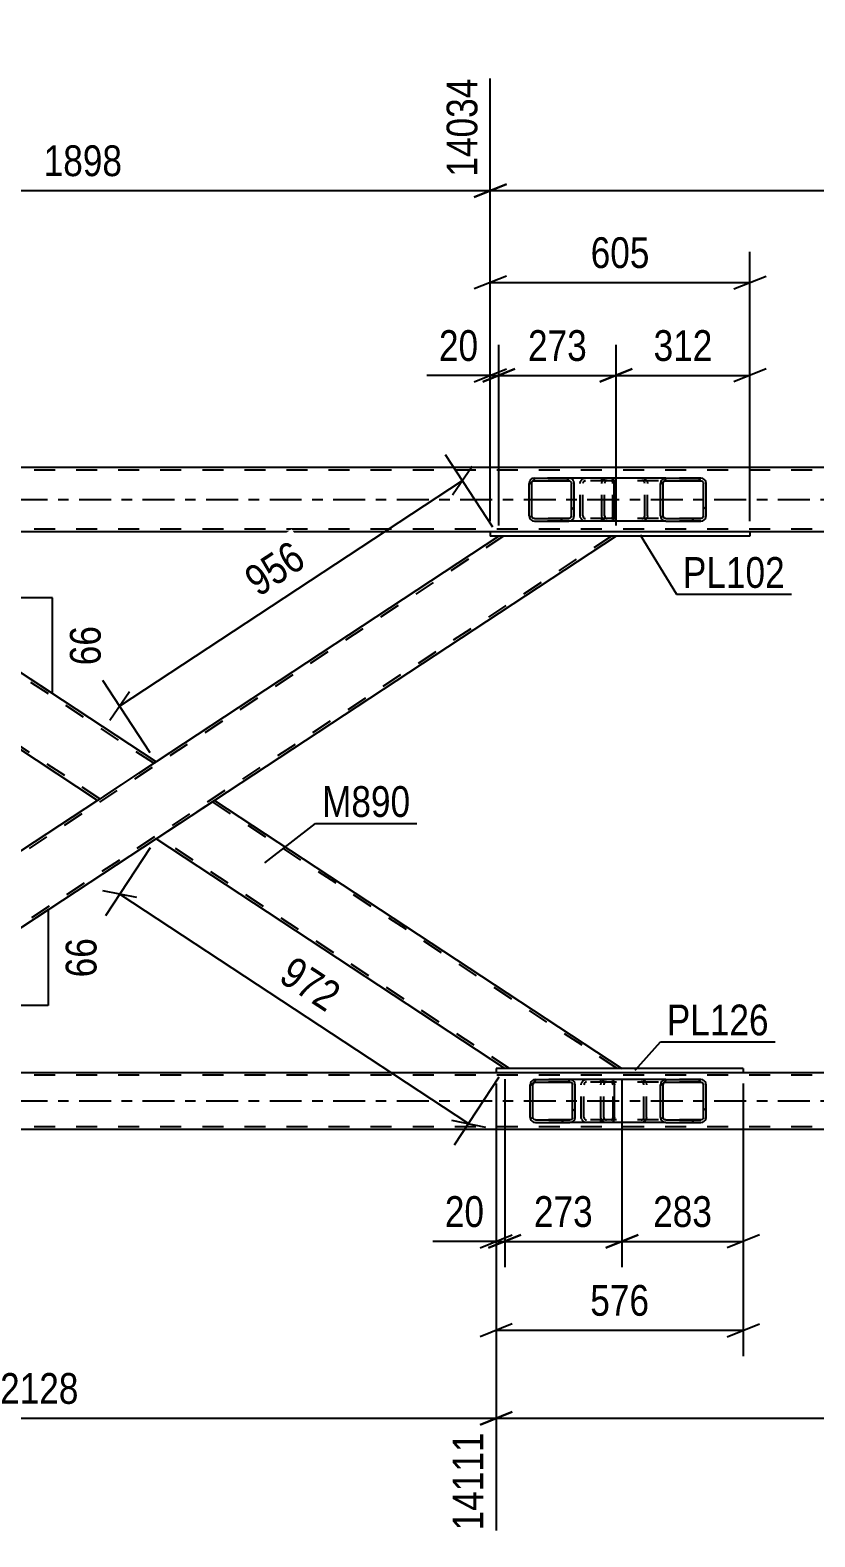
# Model space of a CAD drawing. Header units: millimetres. Extents: x -787 to 402, y -866 to -25.
# Drawn here: x -219.8 to -146.7, y -596.8 to -456.5 of the extents above; entities that cross this region are included whole.
import ezdxf

# ---------------------------------------------------------------- set-up
doc = ezdxf.new("R2010")
doc.units = ezdxf.units.MM
doc.linetypes.add('DXK_LINE_DOT2', pattern=[3.9198, 1.9599, -1.9599])
doc.linetypes.add('DXK_LINE_DOT3', pattern=[5.9187, 2.979, -0.9799, 0.9799, -0.9799])
doc.styles.add('Arial Narrow', font='ARIALN.TTF', dxfattribs={"height": 0.2})

# ---------------------------------------------------------------- blocks, each defined once
blk = doc.blocks.new('Part-569028579-67905 - 67904')
at = {"linetype": 'Continuous'}
h = blk.add_hatch(dxfattribs=at)
h.set_pattern_fill('', scale=0.7, style=0, pattern_type=0)
h.set_pattern_definition([(45, (-161.0705, -501.9301), (-1.57154, 1.57154), [])])
h.paths.add_polyline_path([(-161.11, -501.75), (-161.07, -501.93), (-160.96, -502.09), (-160.79, -502.19), (-160.6, -502.23), (-157.36, -502.23), (-157.17, -502.19), (-157, -502.09), (-156.89, -501.93), (-156.85, -501.75), (-156.85, -498.71), (-156.89, -498.52), (-157, -498.37), (-157.17, -498.26), (-157.36, -498.23), (-160.6, -498.23), (-160.79, -498.26), (-160.96, -498.37), (-161.07, -498.52), (-161.11, -498.71)])
h.paths.add_polyline_path([(-160.83, -498.61), (-160.78, -498.54), (-160.7, -498.48), (-160.6, -498.47), (-157.36, -498.47), (-157.27, -498.48), (-157.18, -498.54), (-157.13, -498.61), (-157.11, -498.71), (-157.11, -501.75), (-157.13, -501.84), (-157.18, -501.92), (-157.27, -501.97), (-157.36, -501.99), (-160.6, -501.99), (-160.7, -501.97), (-160.78, -501.92), (-160.83, -501.84), (-160.85, -501.75), (-160.85, -498.71)])
at = {"color": 7, "linetype": 'DXK_LINE_DOT2'}
for p, q in [((-166.57, -498.71), (-166.54, -498.52)), ((-166.57, -501.75), (-166.57, -498.71)), ((-166.3, -498.61), (-166.32, -498.71)), ((-166.32, -501.75), (-166.32, -498.71)), ((-166.24, -498.54), (-166.3, -498.61)), ((-166.26, -498.26), (-166.06, -498.23)), ((-166.16, -498.48), (-166.24, -498.54)), ((-166.06, -498.47), (-166.16, -498.48)), ((-165.68, -498.23), (-166.06, -498.23)), ((-157.36, -498.47), (-166.06, -498.47)), ((-162.83, -498.23), (-162.63, -498.26)), ((-162.73, -498.48), (-162.83, -498.47)), ((-162.65, -498.54), (-162.73, -498.48)), ((-162.59, -498.61), (-162.65, -498.54)), ((-162.57, -498.71), (-162.59, -498.61)), ((-162.57, -501.75), (-162.57, -498.71)), ((-162.36, -498.52), (-162.32, -498.71)), ((-162.32, -501.75), (-162.32, -498.71)), ((-157.36, -498.23), (-160.6, -498.23)), ((-166.54, -501.93), (-166.57, -501.75)), ((-166.32, -501.75), (-166.3, -501.84)), ((-166.3, -501.84), (-166.24, -501.92)), ((-166.06, -502.23), (-166.26, -502.19)), ((-166.24, -501.92), (-166.16, -501.97)), ((-166.16, -501.97), (-166.06, -501.99)), ((-157.36, -501.99), (-166.06, -501.99)), ((-165.68, -502.23), (-166.06, -502.23)), ((-162.83, -501.99), (-162.73, -501.97)), ((-162.63, -502.19), (-162.83, -502.23)), ((-162.73, -501.97), (-162.65, -501.92)), ((-162.65, -501.92), (-162.59, -501.84)), ((-162.59, -501.84), (-162.57, -501.75)), ((-162.32, -501.75), (-162.36, -501.93)), ((-157.36, -502.23), (-160.6, -502.23))]:
    blk.add_line(p, q, dxfattribs=at)
at = {"color": 2, "linetype": 'Continuous'}
for p, q in [((-160.6, -498.23), (-165.68, -498.23)), ((-161.07, -498.52), (-161.11, -498.71)), ((-161.11, -501.75), (-161.11, -498.71)), ((-160.85, -498.71), (-160.83, -498.61)), ((-160.85, -501.75), (-160.85, -498.71)), ((-160.83, -498.61), (-160.78, -498.54)), ((-160.6, -498.23), (-160.79, -498.26)), ((-160.78, -498.54), (-160.7, -498.48)), ((-160.7, -498.48), (-160.6, -498.47)), ((-160.6, -498.23), (-157.36, -498.23)), ((-160.6, -498.47), (-157.36, -498.47)), ((-157.17, -498.26), (-157.36, -498.23)), ((-157.36, -498.47), (-157.27, -498.48)), ((-157.27, -498.48), (-157.18, -498.54)), ((-157.18, -498.54), (-157.13, -498.61)), ((-157.13, -498.61), (-157.11, -498.71)), ((-157.11, -501.75), (-157.11, -498.71)), ((-156.85, -498.71), (-156.89, -498.52)), ((-156.85, -501.75), (-156.85, -498.71)), ((-160.6, -502.23), (-165.68, -502.23)), ((-161.11, -501.75), (-161.07, -501.93)), ((-160.83, -501.84), (-160.85, -501.75)), ((-160.78, -501.92), (-160.83, -501.84)), ((-160.79, -502.19), (-160.6, -502.23)), ((-160.7, -501.97), (-160.78, -501.92)), ((-160.6, -501.99), (-160.7, -501.97)), ((-160.6, -501.99), (-157.36, -501.99)), ((-160.6, -502.23), (-157.36, -502.23)), ((-157.27, -501.97), (-157.36, -501.99)), ((-157.36, -502.23), (-157.17, -502.19)), ((-157.18, -501.92), (-157.27, -501.97)), ((-157.13, -501.84), (-157.18, -501.92)), ((-157.11, -501.75), (-157.13, -501.84)), ((-156.89, -501.93), (-156.85, -501.75))]:
    blk.add_line(p, q, dxfattribs=at)
at = {"color": 7, "linetype": 'DXK_LINE_DOT2'}
for centre, start, end in [((-166.08, -498.73), 110.7583, 155.68), ((-162.81, -498.73), 24.32, 69.2417), ((-166.08, -501.73), 204.32, 249.2417), ((-162.81, -501.73), 290.7583, 335.68)]:
    blk.add_arc(centre, 0.496, start, end, dxfattribs=at)
at = {"color": 2, "linetype": 'Continuous'}
for centre, start, end in [((-160.62, -498.73), 110.7583, 155.68), ((-157.34, -498.73), 24.32, 69.2417), ((-160.62, -501.73), 204.32, 249.2417), ((-157.34, -501.73), 290.7583, 335.68)]:
    blk.add_arc(centre, 0.496, start, end, dxfattribs=at)
blk = doc.blocks.new('Part-569028579-67906 - 67904')
at = {"linetype": 'Continuous'}
h = blk.add_hatch(dxfattribs=at)
h.set_pattern_fill('', scale=0.7, style=0, pattern_type=0)
h.set_pattern_definition([(45, (-173.3108, -501.9301), (-1.57154, 1.57154), [])])
h.paths.add_polyline_path([(-173.35, -501.75), (-173.31, -501.93), (-173.2, -502.09), (-173.04, -502.19), (-172.85, -502.23), (-169.66, -502.23), (-169.46, -502.19), (-169.3, -502.09), (-169.19, -501.93), (-169.15, -501.75), (-169.15, -498.71), (-169.19, -498.52), (-169.3, -498.37), (-169.46, -498.26), (-169.66, -498.23), (-172.85, -498.23), (-173.04, -498.26), (-173.2, -498.37), (-173.31, -498.52), (-173.35, -498.71)])
h.paths.add_polyline_path([(-173.08, -498.61), (-173.02, -498.54), (-172.94, -498.48), (-172.85, -498.47), (-169.66, -498.47), (-169.56, -498.48), (-169.48, -498.54), (-169.42, -498.61), (-169.4, -498.71), (-169.4, -501.75), (-169.42, -501.84), (-169.48, -501.92), (-169.56, -501.97), (-169.66, -501.99), (-172.85, -501.99), (-172.94, -501.97), (-173.02, -501.92), (-173.08, -501.84), (-173.1, -501.75), (-173.1, -498.71)])
at = {"color": 2, "linetype": 'Continuous'}
for p, q in [((-173.31, -498.52), (-173.35, -498.71)), ((-173.35, -501.75), (-173.35, -498.71)), ((-173.1, -498.71), (-173.08, -498.61)), ((-173.1, -501.75), (-173.1, -498.71)), ((-173.08, -498.61), (-173.02, -498.54)), ((-172.85, -498.23), (-173.04, -498.26)), ((-173.02, -498.54), (-172.94, -498.48)), ((-172.94, -498.48), (-172.85, -498.47)), ((-172.85, -498.23), (-169.66, -498.23)), ((-172.85, -498.47), (-169.66, -498.47)), ((-165.68, -498.23), (-169.66, -498.23)), ((-169.46, -498.26), (-169.66, -498.23)), ((-169.66, -498.47), (-169.56, -498.48)), ((-169.56, -498.48), (-169.48, -498.54)), ((-169.48, -498.54), (-169.42, -498.61)), ((-169.42, -498.61), (-169.4, -498.71)), ((-169.4, -501.75), (-169.4, -498.71)), ((-169.15, -498.71), (-169.19, -498.52)), ((-169.15, -501.75), (-169.15, -498.71)), ((-165.68, -498.23), (-165.57, -498.26)), ((-165.57, -498.26), (-165.49, -498.37)), ((-165.49, -498.37), (-165.43, -498.52)), ((-165.43, -498.52), (-165.41, -498.71)), ((-165.41, -501.75), (-165.41, -498.71)), ((-173.35, -501.75), (-173.31, -501.93)), ((-173.08, -501.84), (-173.1, -501.75)), ((-173.02, -501.92), (-173.08, -501.84)), ((-173.04, -502.19), (-172.85, -502.23)), ((-172.94, -501.97), (-173.02, -501.92)), ((-172.85, -501.99), (-172.94, -501.97)), ((-172.85, -501.99), (-169.66, -501.99)), ((-172.85, -502.23), (-169.66, -502.23)), ((-169.56, -501.97), (-169.66, -501.99)), ((-169.66, -502.23), (-169.46, -502.19)), ((-165.68, -502.23), (-169.66, -502.23)), ((-169.48, -501.92), (-169.56, -501.97)), ((-169.42, -501.84), (-169.48, -501.92)), ((-169.4, -501.75), (-169.42, -501.84)), ((-169.19, -501.93), (-169.15, -501.75)), ((-165.57, -502.19), (-165.68, -502.23)), ((-165.49, -502.09), (-165.57, -502.19)), ((-165.43, -501.93), (-165.49, -502.09)), ((-165.41, -501.75), (-165.43, -501.93))]:
    blk.add_line(p, q, dxfattribs=at)
at = {"color": 7, "linetype": 'DXK_LINE_DOT2'}
for p, q in [((-169.66, -498.23), (-172.85, -498.23)), ((-165.68, -498.47), (-172.85, -498.47)), ((-168.59, -498.71), (-168.55, -498.52)), ((-168.59, -501.75), (-168.59, -498.71)), ((-168.32, -498.61), (-168.34, -498.71)), ((-168.34, -501.75), (-168.34, -498.71)), ((-168.26, -498.54), (-168.32, -498.61)), ((-168.28, -498.26), (-168.08, -498.23)), ((-168.26, -498.54), (-168.24, -498.52)), ((-168.24, -498.52), (-168.18, -498.48)), ((-168.18, -498.48), (-168.08, -498.47)), ((-166.57, -498.47), (-166.57, -498.23)), ((-165.63, -498.48), (-165.68, -498.47)), ((-165.58, -498.54), (-165.63, -498.48)), ((-165.55, -498.61), (-165.58, -498.54)), ((-165.54, -498.71), (-165.55, -498.61)), ((-165.54, -501.75), (-165.54, -498.71)), ((-165.68, -501.99), (-172.85, -501.99)), ((-169.66, -502.23), (-172.85, -502.23)), ((-168.55, -501.93), (-168.59, -501.75)), ((-168.34, -501.75), (-168.32, -501.84)), ((-168.32, -501.84), (-168.26, -501.92)), ((-168.08, -502.23), (-168.28, -502.19)), ((-168.26, -501.92), (-168.18, -501.97)), ((-168.18, -501.97), (-168.08, -501.99)), ((-166.57, -502.23), (-166.57, -501.99)), ((-165.68, -501.99), (-165.63, -501.97)), ((-165.63, -501.97), (-165.58, -501.92)), ((-165.58, -501.92), (-165.55, -501.84)), ((-165.55, -501.84), (-165.54, -501.75))]:
    blk.add_line(p, q, dxfattribs=at)
at = {"color": 2, "linetype": 'Continuous'}
for centre, start, end in [((-172.86, -498.72), 111.1513, 156.1049), ((-169.64, -498.72), 23.8951, 68.8487), ((-172.86, -501.73), 203.8951, 248.8487), ((-169.64, -501.73), 291.1513, 336.1049)]:
    blk.add_arc(centre, 0.492, start, end, dxfattribs=at)
at = {"color": 7, "linetype": 'DXK_LINE_DOT2'}
for centre, start, end in [((-168.1, -498.72), 111.1513, 156.1049), ((-168.1, -501.73), 203.8951, 248.8487)]:
    blk.add_arc(centre, 0.492, start, end, dxfattribs=at)
blk = doc.blocks.new('Part-569028579-67908 - 67904')
at = {"linetype": 'Continuous'}
h = blk.add_hatch(dxfattribs=at)
h.set_pattern_fill('', scale=0.7, style=0, pattern_type=0)
h.set_pattern_definition([(45, (-161.0705, -557.929), (-1.57154, 1.57154), [])])
h.paths.add_polyline_path([(-161.11, -557.75), (-161.07, -557.93), (-160.96, -558.08), (-160.79, -558.19), (-160.6, -558.23), (-157.36, -558.23), (-157.17, -558.19), (-157, -558.08), (-156.89, -557.93), (-156.85, -557.75), (-156.85, -554.71), (-156.89, -554.52), (-157, -554.37), (-157.17, -554.26), (-157.36, -554.23), (-160.6, -554.23), (-160.79, -554.26), (-160.96, -554.37), (-161.07, -554.52), (-161.11, -554.71)])
h.paths.add_polyline_path([(-160.83, -554.61), (-160.78, -554.54), (-160.7, -554.48), (-160.6, -554.47), (-157.36, -554.47), (-157.27, -554.48), (-157.18, -554.54), (-157.13, -554.61), (-157.11, -554.71), (-157.11, -557.75), (-157.13, -557.84), (-157.18, -557.92), (-157.27, -557.97), (-157.36, -557.99), (-160.6, -557.99), (-160.7, -557.97), (-160.78, -557.92), (-160.83, -557.84), (-160.85, -557.75), (-160.85, -554.71)])
at = {"color": 7, "linetype": 'DXK_LINE_DOT2'}
for p, q in [((-166.65, -554.71), (-166.62, -554.52)), ((-166.65, -557.75), (-166.65, -554.71)), ((-166.38, -554.61), (-166.4, -554.71)), ((-166.4, -557.75), (-166.4, -554.71)), ((-166.32, -554.54), (-166.38, -554.61)), ((-166.34, -554.26), (-166.14, -554.23)), ((-166.24, -554.48), (-166.32, -554.54)), ((-166.14, -554.47), (-166.24, -554.48)), ((-165.66, -554.23), (-166.14, -554.23)), ((-157.36, -554.47), (-166.14, -554.47)), ((-162.91, -554.23), (-162.71, -554.26)), ((-162.81, -554.48), (-162.91, -554.47)), ((-162.73, -554.54), (-162.81, -554.48)), ((-162.67, -554.61), (-162.73, -554.54)), ((-162.65, -554.71), (-162.67, -554.61)), ((-162.65, -557.75), (-162.65, -554.71)), ((-162.44, -554.52), (-162.4, -554.71)), ((-162.4, -557.75), (-162.4, -554.71)), ((-157.36, -554.23), (-160.6, -554.23)), ((-166.62, -557.93), (-166.65, -557.75)), ((-166.4, -557.75), (-166.38, -557.84)), ((-166.38, -557.84), (-166.32, -557.92)), ((-166.14, -558.23), (-166.34, -558.19)), ((-166.32, -557.92), (-166.24, -557.97)), ((-166.24, -557.97), (-166.14, -557.99)), ((-157.36, -557.99), (-166.14, -557.99)), ((-165.66, -558.23), (-166.14, -558.23)), ((-162.91, -557.99), (-162.81, -557.97)), ((-162.71, -558.19), (-162.91, -558.23)), ((-162.81, -557.97), (-162.73, -557.92)), ((-162.73, -557.92), (-162.67, -557.84)), ((-162.67, -557.84), (-162.65, -557.75)), ((-162.4, -557.75), (-162.44, -557.93)), ((-157.36, -558.23), (-160.6, -558.23))]:
    blk.add_line(p, q, dxfattribs=at)
at = {"color": 2, "linetype": 'Continuous'}
for p, q in [((-160.6, -554.23), (-165.66, -554.23)), ((-161.07, -554.52), (-161.11, -554.71)), ((-161.11, -557.75), (-161.11, -554.71)), ((-160.85, -554.71), (-160.83, -554.61)), ((-160.85, -557.75), (-160.85, -554.71)), ((-160.83, -554.61), (-160.78, -554.54)), ((-160.6, -554.23), (-160.79, -554.26)), ((-160.78, -554.54), (-160.7, -554.48)), ((-160.7, -554.48), (-160.6, -554.47)), ((-160.6, -554.23), (-157.36, -554.23)), ((-160.6, -554.47), (-157.36, -554.47)), ((-157.17, -554.26), (-157.36, -554.23)), ((-157.36, -554.47), (-157.27, -554.48)), ((-157.27, -554.48), (-157.18, -554.54)), ((-157.18, -554.54), (-157.13, -554.61)), ((-157.13, -554.61), (-157.11, -554.71)), ((-157.11, -557.75), (-157.11, -554.71)), ((-156.85, -554.71), (-156.89, -554.52)), ((-156.85, -557.75), (-156.85, -554.71)), ((-160.6, -558.23), (-165.66, -558.23)), ((-161.11, -557.75), (-161.07, -557.93)), ((-160.83, -557.84), (-160.85, -557.75)), ((-160.78, -557.92), (-160.83, -557.84)), ((-160.79, -558.19), (-160.6, -558.23)), ((-160.7, -557.97), (-160.78, -557.92)), ((-160.6, -557.99), (-160.7, -557.97)), ((-160.6, -557.99), (-157.36, -557.99)), ((-160.6, -558.23), (-157.36, -558.23)), ((-157.27, -557.97), (-157.36, -557.99)), ((-157.36, -558.23), (-157.17, -558.19)), ((-157.18, -557.92), (-157.27, -557.97)), ((-157.13, -557.84), (-157.18, -557.92)), ((-157.11, -557.75), (-157.13, -557.84)), ((-156.89, -557.93), (-156.85, -557.75))]:
    blk.add_line(p, q, dxfattribs=at)
at = {"color": 7, "linetype": 'DXK_LINE_DOT2'}
for centre, start, end in [((-166.16, -554.73), 110.7583, 155.68), ((-162.89, -554.73), 24.32, 69.2417), ((-166.16, -557.72), 204.32, 249.2417), ((-162.89, -557.72), 290.7583, 335.68)]:
    blk.add_arc(centre, 0.496, start, end, dxfattribs=at)
at = {"color": 2, "linetype": 'Continuous'}
for centre, start, end in [((-160.62, -554.73), 110.7583, 155.68), ((-157.34, -554.73), 24.32, 69.2417), ((-160.62, -557.72), 204.32, 249.2417), ((-157.34, -557.72), 290.7583, 335.68)]:
    blk.add_arc(centre, 0.496, start, end, dxfattribs=at)
blk = doc.blocks.new('Part-569028579-67909 - 67904')
at = {"linetype": 'Continuous'}
h = blk.add_hatch(dxfattribs=at)
h.set_pattern_fill('', scale=0.7, style=0, pattern_type=0)
h.set_pattern_definition([(45, (-173.2097, -557.929), (-1.57154, 1.57154), [])])
h.paths.add_polyline_path([(-173.25, -557.75), (-173.21, -557.93), (-173.1, -558.08), (-172.94, -558.19), (-172.75, -558.23), (-169.56, -558.23), (-169.37, -558.19), (-169.21, -558.08), (-169.1, -557.93), (-169.06, -557.75), (-169.06, -554.71), (-169.1, -554.52), (-169.21, -554.37), (-169.37, -554.26), (-169.56, -554.23), (-172.75, -554.23), (-172.94, -554.26), (-173.1, -554.37), (-173.21, -554.52), (-173.25, -554.71)])
h.paths.add_polyline_path([(-172.98, -554.61), (-172.92, -554.54), (-172.84, -554.48), (-172.75, -554.47), (-169.56, -554.47), (-169.46, -554.48), (-169.38, -554.54), (-169.33, -554.61), (-169.31, -554.71), (-169.31, -557.75), (-169.33, -557.84), (-169.38, -557.92), (-169.46, -557.97), (-169.56, -557.99), (-172.75, -557.99), (-172.84, -557.97), (-172.92, -557.92), (-172.98, -557.84), (-173, -557.75), (-173, -554.71)])
at = {"color": 2, "linetype": 'Continuous'}
for p, q in [((-173.21, -554.52), (-173.25, -554.71)), ((-173.25, -557.75), (-173.25, -554.71)), ((-173, -554.71), (-172.98, -554.61)), ((-173, -557.75), (-173, -554.71)), ((-172.98, -554.61), (-172.92, -554.54)), ((-172.75, -554.23), (-172.94, -554.26)), ((-172.92, -554.54), (-172.84, -554.48)), ((-172.84, -554.48), (-172.75, -554.47)), ((-172.75, -554.23), (-169.56, -554.23)), ((-172.75, -554.47), (-169.56, -554.47)), ((-165.66, -554.23), (-169.56, -554.23)), ((-169.37, -554.26), (-169.56, -554.23)), ((-169.56, -554.47), (-169.46, -554.48)), ((-169.46, -554.48), (-169.38, -554.54)), ((-169.38, -554.54), (-169.33, -554.61)), ((-169.33, -554.61), (-169.31, -554.71)), ((-169.31, -557.75), (-169.31, -554.71)), ((-169.06, -554.71), (-169.1, -554.52)), ((-169.06, -557.75), (-169.06, -554.71)), ((-165.66, -554.23), (-165.56, -554.26)), ((-165.56, -554.26), (-165.47, -554.37)), ((-165.47, -554.37), (-165.41, -554.52)), ((-165.41, -554.52), (-165.39, -554.71)), ((-165.39, -557.75), (-165.39, -554.71)), ((-173.25, -557.75), (-173.21, -557.93)), ((-172.98, -557.84), (-173, -557.75)), ((-172.92, -557.92), (-172.98, -557.84)), ((-172.94, -558.19), (-172.75, -558.23)), ((-172.84, -557.97), (-172.92, -557.92)), ((-172.75, -557.99), (-172.84, -557.97)), ((-172.75, -557.99), (-169.56, -557.99)), ((-172.75, -558.23), (-169.56, -558.23)), ((-169.46, -557.97), (-169.56, -557.99)), ((-169.56, -558.23), (-169.37, -558.19)), ((-165.66, -558.23), (-169.56, -558.23)), ((-169.38, -557.92), (-169.46, -557.97)), ((-169.33, -557.84), (-169.38, -557.92)), ((-169.31, -557.75), (-169.33, -557.84)), ((-169.1, -557.93), (-169.06, -557.75)), ((-165.56, -558.19), (-165.66, -558.23)), ((-165.47, -558.08), (-165.56, -558.19)), ((-165.41, -557.93), (-165.47, -558.08)), ((-165.39, -557.75), (-165.41, -557.93))]:
    blk.add_line(p, q, dxfattribs=at)
at = {"color": 7, "linetype": 'DXK_LINE_DOT2'}
for p, q in [((-169.56, -554.23), (-172.75, -554.23)), ((-165.66, -554.47), (-172.75, -554.47)), ((-168.5, -554.71), (-168.46, -554.52)), ((-168.5, -557.75), (-168.5, -554.71)), ((-168.23, -554.61), (-168.25, -554.71)), ((-168.25, -557.75), (-168.25, -554.71)), ((-168.17, -554.54), (-168.23, -554.61)), ((-168.19, -554.26), (-168, -554.23)), ((-168.09, -554.48), (-168.17, -554.54)), ((-168, -554.47), (-168.09, -554.48)), ((-166.65, -554.47), (-166.65, -554.23)), ((-165.61, -554.48), (-165.66, -554.47)), ((-165.57, -554.54), (-165.61, -554.48)), ((-165.54, -554.61), (-165.57, -554.54)), ((-165.53, -554.71), (-165.54, -554.61)), ((-165.53, -557.75), (-165.53, -554.71)), ((-165.66, -557.99), (-172.75, -557.99)), ((-169.56, -558.23), (-172.75, -558.23)), ((-168.46, -557.93), (-168.5, -557.75)), ((-168.25, -557.75), (-168.23, -557.84)), ((-168.23, -557.84), (-168.17, -557.92)), ((-168, -558.23), (-168.19, -558.19)), ((-168.17, -557.92), (-168.09, -557.97)), ((-168.09, -557.97), (-168, -557.99)), ((-166.65, -558.23), (-166.65, -557.99)), ((-165.66, -557.99), (-165.61, -557.97)), ((-165.61, -557.97), (-165.57, -557.92)), ((-165.57, -557.92), (-165.54, -557.84)), ((-165.54, -557.84), (-165.53, -557.75))]:
    blk.add_line(p, q, dxfattribs=at)
at = {"color": 2, "linetype": 'Continuous'}
for centre, start, end in [((-172.76, -554.72), 111.1941, 156.1506), ((-169.55, -554.72), 23.8494, 68.8059), ((-172.76, -557.73), 203.8494, 248.8059), ((-169.55, -557.73), 291.1941, 336.1506)]:
    blk.add_arc(centre, 0.492, start, end, dxfattribs=at)
at = {"color": 7, "linetype": 'DXK_LINE_DOT2'}
for centre, start, end in [((-168.01, -554.72), 111.1941, 156.1506), ((-168.01, -557.73), 203.8494, 248.8059)]:
    blk.add_arc(centre, 0.492, start, end, dxfattribs=at)
blk = doc.blocks.new('Part-569028579-67933 - 67904')
at = {"color": 7, "linetype": 'DXK_LINE_DOT2'}
for p, q in [((-175.73, -503.63), (-248.46, -551.47)), ((-165.68, -503.63), (-241.03, -553.19)), ((-165.25, -503.63), (-176.17, -503.63)), ((-208.11, -524.64), (-213.56, -528.23)), ((-202.65, -528.23), (-208.11, -531.82)), ((-240.59, -553.19), (-248.46, -553.19))]:
    blk.add_line(p, q, dxfattribs=at)
at = {"color": 2, "linetype": 'Continuous'}
for p, q in [((-176.17, -503.63), (-208.11, -524.64)), ((-165.25, -503.63), (-202.65, -528.23)), ((-213.56, -528.23), (-248.46, -551.18)), ((-208.11, -531.82), (-240.59, -553.19)), ((-248.46, -551.18), (-248.46, -553.19))]:
    blk.add_line(p, q, dxfattribs=at)
blk = doc.blocks.new('Part-569028579-67934 - 67904')
at = {"color": 2, "linetype": 'Continuous'}
for p, q in [((-208.11, -531.82), (-202.65, -528.23)), ((-202.65, -528.23), (-164.7, -553.19)), ((-175.62, -553.19), (-208.11, -531.82))]:
    blk.add_line(p, q, dxfattribs=at)
at = {"color": 7, "linetype": 'DXK_LINE_DOT2'}
for p, q in [((-165.14, -553.19), (-202.86, -528.37)), ((-207.89, -531.67), (-207.87, -531.66)), ((-175.18, -553.19), (-207.89, -531.67)), ((-164.7, -553.19), (-175.62, -553.19))]:
    blk.add_line(p, q, dxfattribs=at)
blk = doc.blocks.new('Part-569028579-68002 - 67904')
at = {"color": 2, "linetype": 'Continuous'}
for p, q in [((-153.39, -553.19), (-176.42, -553.19)), ((-176.42, -553.19), (-176.42, -553.59)), ((-153.39, -553.59), (-176.42, -553.59)), ((-153.39, -553.19), (-153.39, -553.59))]:
    blk.add_line(p, q, dxfattribs=at)
blk = doc.blocks.new('Part-569028579-68003 - 67904')
at = {"color": 2, "linetype": 'Continuous'}
for p, q in [((-152.77, -503.23), (-176.97, -503.23)), ((-176.97, -503.23), (-176.97, -503.63)), ((-152.77, -503.63), (-176.97, -503.63)), ((-152.77, -503.23), (-152.77, -503.63))]:
    blk.add_line(p, q, dxfattribs=at)
blk = doc.blocks.new('Part-569028579-67959 - 67904')
at = {"color": 7, "linetype": 'DXK_LINE_DOT2'}
for p, q in [((-111.68, -553.83), (-695.77, -553.83)), ((-153.39, -553.59), (-176.42, -553.59)), ((-111.68, -558.63), (-695.77, -558.63))]:
    blk.add_line(p, q, dxfattribs=at)
at = {"color": 2, "linetype": 'Continuous'}
for p, q in [((-176.42, -553.59), (-239.79, -553.59)), ((-111.68, -553.59), (-153.39, -553.59)), ((-111.68, -558.87), (-695.77, -558.87))]:
    blk.add_line(p, q, dxfattribs=at)
at = {"color": 7, "linetype": 'DXK_LINE_DOT3'}
blk.add_line((-111.68, -556.23), (-695.77, -556.23), dxfattribs=at)
blk = doc.blocks.new('Part-569028579-67964 - 67904')
at = {"color": 7, "linetype": 'DXK_LINE_DOT2'}
for p, q in [((-111.68, -497.47), (-695.77, -497.47)), ((-111.68, -502.99), (-695.77, -502.99)), ((-152.77, -503.23), (-176.97, -503.23))]:
    blk.add_line(p, q, dxfattribs=at)
at = {"color": 2, "linetype": 'Continuous'}
for p, q in [((-111.68, -497.23), (-247.67, -497.23)), ((-176.97, -503.23), (-239.24, -503.23)), ((-111.68, -503.23), (-152.77, -503.23))]:
    blk.add_line(p, q, dxfattribs=at)
at = {"color": 7, "linetype": 'DXK_LINE_DOT3'}
blk.add_line((-111.68, -500.23), (-695.77, -500.23), dxfattribs=at)
blk = doc.blocks.new('Part-569028579-67990 - 67904')
at = {"color": 2, "linetype": 'Continuous'}
for p, q in [((-248.46, -503.63), (-248.46, -505.27)), ((-208.11, -524.64), (-240.04, -503.63)), ((-213.56, -528.23), (-248.46, -505.27)), ((-208.14, -524.66), (-208.37, -524.81)), ((-208.11, -524.64), (-208.14, -524.66)), ((-208.37, -524.81), (-213.56, -528.23))]:
    blk.add_line(p, q, dxfattribs=at)
at = {"color": 7, "linetype": 'DXK_LINE_DOT2'}
for p, q in [((-240.04, -503.63), (-248.46, -503.63)), ((-208.32, -524.78), (-240.48, -503.63)), ((-213.35, -528.08), (-248.46, -504.98)), ((-208.37, -524.81), (-208.23, -524.72))]:
    blk.add_line(p, q, dxfattribs=at)
blk = doc.blocks.new('StraightDimension-569028579-76433 - 67904')
at = {"color": 7, "linetype": 'Continuous'}
for p, q in [((-176.97, -502.23), (-176.97, -485.81)), ((-176.17, -502.63), (-176.17, -485.81)), ((-178.47, -489.26), (-175.47, -488.06)), ((-174.67, -488.06), (-177.67, -489.26)), ((-176.97, -488.66), (-182.87, -488.66)), ((-176.97, -488.66), (-182.87, -488.66)), ((-176.97, -488.66), (-176.17, -488.66))]:
    blk.add_line(p, q, dxfattribs=at)
at = {"color": 0}
blk.add_wipeout([(-177.49, -487.91), (-177.49, -483.71), (-182.35, -483.71), (-182.35, -487.91)], dxfattribs=at)
at = {"color": 3, "style": 'Arial Narrow'}
blk.add_text('20', height=2.863, dxfattribs=at).set_placement((-181.75, -487.31))
blk = doc.blocks.new('StraightDimension-569028579-77305 - 67904')
at = {"color": 7, "linetype": 'Continuous'}
for p, q in [((-164.7, -554.19), (-164.7, -571.7)), ((-153.39, -554.59), (-153.39, -571.7)), ((-166.2, -569.9), (-163.2, -568.7)), ((-164.7, -569.3), (-153.39, -569.3)), ((-151.89, -568.7), (-154.89, -569.9))]:
    blk.add_line(p, q, dxfattribs=at)
at = {"color": 0}
blk.add_wipeout([(-155.71, -568.55), (-155.71, -564.35), (-162.39, -564.35), (-162.39, -568.55)], dxfattribs=at)
at = {"color": 3, "style": 'Arial Narrow'}
blk.add_text('283', height=2.863, dxfattribs=at).set_placement((-161.79, -567.95))
blk = doc.blocks.new('StraightDimension-569028579-76652 - 67904')
at = {"color": 7, "linetype": 'Continuous'}
for p, q in [((-176.97, -502.23), (-176.97, -461.01)), ((-99.58, -496.23), (-99.58, -461.01)), ((-175.47, -470.85), (-178.47, -472.05)), ((-101.08, -472.05), (-98.08, -470.85)), ((-176.97, -471.45), (-99.58, -471.45))]:
    blk.add_line(p, q, dxfattribs=at)
at = {"color": 0}
blk.add_wipeout([(-134.02, -470.7), (-134.02, -466.5), (-142.53, -466.5), (-142.53, -470.7)], dxfattribs=at)
at = {"color": 3, "style": 'Arial Narrow'}
blk.add_text('2154', height=2.863, dxfattribs=at).set_placement((-141.93, -470.1))
at = {"color": 0, "linetype": 'Continuous'}
blk.add_wipeout([(-100.18, -460.41), (-104.38, -460.41), (-104.38, -470.75), (-100.18, -470.75)], dxfattribs=at)
at = {"color": 3, "linetype": 'Continuous', "style": 'Arial Narrow'}
blk.add_text('16188', height=2.863, rotation=90.0002, dxfattribs=at).set_placement((-100.78, -470.15))
blk = doc.blocks.new('StraightDimension-569028579-76653 - 67904')
at = {"color": 7, "linetype": 'Continuous'}
for p, q in [((-252.87, -495.83), (-252.87, -456.51)), ((-176.97, -502.23), (-176.97, -461.01)), ((-251.37, -470.85), (-254.37, -472.05)), ((-178.47, -472.05), (-175.47, -470.85)), ((-252.87, -471.45), (-176.97, -471.45))]:
    blk.add_line(p, q, dxfattribs=at)
at = {"color": 0}
blk.add_wipeout([(-210.66, -470.7), (-210.66, -466.5), (-219.18, -466.5), (-219.18, -470.7)], dxfattribs=at)
at = {"color": 3, "style": 'Arial Narrow'}
blk.add_text('1898', height=2.863, dxfattribs=at).set_placement((-218.58, -470.1))
at = {"color": 0, "linetype": 'Continuous'}
blk.add_wipeout([(-177.57, -460.41), (-181.77, -460.41), (-181.77, -470.75), (-177.57, -470.75)], dxfattribs=at)
at = {"color": 3, "linetype": 'Continuous', "style": 'Arial Narrow'}
blk.add_text('14034', height=2.863, rotation=90.0002, dxfattribs=at).set_placement((-178.17, -470.15))
blk = doc.blocks.new('StraightDimension-569028579-76912 - 67904')
at = {"color": 7, "linetype": 'Continuous'}
for p, q in [((-208.65, -532.65), (-212.81, -538.97)), ((-209.91, -537.29), (-213.07, -536.64)), ((-211.49, -536.96), (-179.01, -558.33)), ((-176.17, -554.02), (-180.32, -560.34)), ((-180.59, -558.01), (-177.42, -558.65))]:
    blk.add_line(p, q, dxfattribs=at)
at = {"color": 0}
blk.add_wipeout([(-192.04, -548.86), (-189.74, -545.35), (-195.32, -541.68), (-197.63, -545.18)], dxfattribs=at)
at = {"color": 3, "style": 'Arial Narrow'}
blk.add_text('972', height=2.863, rotation=-33.3347, dxfattribs=at).set_placement((-196.8, -545.01))
blk = doc.blocks.new('AngleDimension-569028579-77579 - 67904')
at = {"color": 7, "linetype": 'Continuous'}
for p, q in [((-218.16, -538.43), (-231.7, -547.33)), ((-218.16, -538.43), (-218.16, -547.33)), ((-224.25, -542.44), (-231.7, -547.33)), ((-218.16, -547.33), (-231.7, -547.33))]:
    blk.add_line(p, q, dxfattribs=at)
at = {"color": 0}
for points in [[(-213.06, -540.45), (-217.26, -540.45), (-217.26, -545.31), (-213.06, -545.31)], [(-221.59, -552.43), (-221.59, -548.23), (-228.27, -548.23), (-228.27, -552.43)]]:
    blk.add_wipeout(points, dxfattribs=at)
at = {"color": 3, "style": 'Arial Narrow'}
blk.add_text('66', height=2.863, rotation=90.0002, dxfattribs=at).set_placement((-213.66, -544.71))
blk.add_text('100', height=2.863, dxfattribs=at).set_placement((-227.67, -551.83))
blk = doc.blocks.new('StraightDimension-569028579-76402 - 67904')
at = {"color": 7, "linetype": 'Continuous'}
for p, q in [((-176.97, -502.23), (-176.97, -477.16)), ((-152.77, -502.23), (-152.77, -477.16)), ((-175.47, -479.41), (-178.47, -480.61)), ((-154.27, -480.61), (-151.27, -479.41)), ((-176.97, -480.01), (-152.77, -480.01))]:
    blk.add_line(p, q, dxfattribs=at)
at = {"color": 0}
blk.add_wipeout([(-161.52, -479.26), (-161.52, -475.06), (-168.21, -475.06), (-168.21, -479.26)], dxfattribs=at)
at = {"color": 3, "style": 'Arial Narrow'}
blk.add_text('605', height=2.863, dxfattribs=at).set_placement((-167.61, -478.66))
blk = doc.blocks.new('StraightDimension-569028579-76431 - 67904')
at = {"color": 7, "linetype": 'Continuous'}
for p, q in [((-165.25, -502.63), (-165.25, -485.81)), ((-152.77, -502.23), (-152.77, -485.81)), ((-166.75, -489.26), (-163.75, -488.06)), ((-151.27, -488.06), (-154.27, -489.26)), ((-165.25, -488.66), (-152.77, -488.66))]:
    blk.add_line(p, q, dxfattribs=at)
at = {"color": 0}
blk.add_wipeout([(-155.67, -487.91), (-155.67, -483.71), (-162.35, -483.71), (-162.35, -487.91)], dxfattribs=at)
at = {"color": 3, "style": 'Arial Narrow'}
blk.add_text('312', height=2.863, dxfattribs=at).set_placement((-161.75, -487.31))
blk = doc.blocks.new('StraightDimension-569028579-76432 - 67904')
at = {"color": 7, "linetype": 'Continuous'}
for p, q in [((-176.17, -502.63), (-176.17, -485.81)), ((-165.25, -502.63), (-165.25, -485.81)), ((-177.67, -489.26), (-174.67, -488.06)), ((-163.75, -488.06), (-166.75, -489.26)), ((-176.17, -488.66), (-165.25, -488.66))]:
    blk.add_line(p, q, dxfattribs=at)
at = {"color": 0}
blk.add_wipeout([(-167.36, -487.91), (-167.36, -483.71), (-174.05, -483.71), (-174.05, -487.91)], dxfattribs=at)
at = {"color": 3, "style": 'Arial Narrow'}
blk.add_text('273', height=2.863, dxfattribs=at).set_placement((-173.45, -487.31))
blk = doc.blocks.new('StraightDimension-569028579-76458 - 67904')
at = {"color": 7, "linetype": 'Continuous'}
for p, q in [((-176.42, -554.59), (-176.42, -596.21)), ((-97.05, -559.87), (-97.05, -596.21)), ((-174.92, -585.17), (-177.92, -586.37)), ((-176.42, -585.77), (-97.05, -585.77)), ((-98.55, -586.37), (-95.55, -585.17))]:
    blk.add_line(p, q, dxfattribs=at)
at = {"color": 0}
blk.add_wipeout([(-132.48, -585.02), (-132.48, -580.82), (-140.99, -580.82), (-140.99, -585.02)], dxfattribs=at)
at = {"color": 3, "style": 'Arial Narrow'}
blk.add_text('2204', height=2.863, dxfattribs=at).set_placement((-140.39, -584.42))
at = {"color": 0, "linetype": 'Continuous'}
blk.add_wipeout([(-97.65, -586.47), (-101.85, -586.47), (-101.85, -596.81), (-97.65, -596.81)], dxfattribs=at)
at = {"color": 3, "linetype": 'Continuous', "style": 'Arial Narrow'}
blk.add_text('16315', height=2.863, rotation=90.0002, dxfattribs=at).set_placement((-98.25, -596.21))
blk = doc.blocks.new('StraightDimension-569028579-76459 - 67904')
at = {"color": 7, "linetype": 'Continuous'}
for p, q in [((-261.55, -554.59), (-261.55, -596.21)), ((-176.42, -554.59), (-176.42, -596.21)), ((-260.05, -585.17), (-263.05, -586.37)), ((-261.55, -585.77), (-176.42, -585.77)), ((-177.92, -586.37), (-174.92, -585.17))]:
    blk.add_line(p, q, dxfattribs=at)
at = {"color": 0}
blk.add_wipeout([(-214.73, -585.02), (-214.73, -580.82), (-223.24, -580.82), (-223.24, -585.02)], dxfattribs=at)
at = {"color": 3, "style": 'Arial Narrow'}
blk.add_text('2128', height=2.863, dxfattribs=at).set_placement((-222.64, -584.42))
at = {"color": 0, "linetype": 'Continuous'}
blk.add_wipeout([(-177.02, -586.47), (-181.22, -586.47), (-181.22, -596.81), (-177.02, -596.81)], dxfattribs=at)
at = {"color": 3, "linetype": 'Continuous', "style": 'Arial Narrow'}
blk.add_text('14111', height=2.863, rotation=90.0002, dxfattribs=at).set_placement((-177.62, -596.21))
blk = doc.blocks.new('StraightDimension-569028579-76902 - 67904')
at = {"color": 7, "linetype": 'Continuous'}
for p, q in [((-176.72, -502.79), (-181.14, -496.07)), ((-180.5, -499.77), (-178.65, -497.12)), ((-211.51, -519.46), (-179.57, -498.45)), ((-208.65, -523.8), (-213.08, -517.08)), ((-210.59, -518.13), (-212.43, -520.78))]:
    blk.add_line(p, q, dxfattribs=at)
at = {"color": 0}
blk.add_wipeout([(-193.16, -506.49), (-195.47, -502.98), (-201.05, -506.65), (-198.75, -510.16)], dxfattribs=at)
at = {"color": 3, "style": 'Arial Narrow'}
blk.add_text('956', height=2.863, rotation=33.3347, dxfattribs=at).set_placement((-198.57, -509.33))
blk = doc.blocks.new('StraightDimension-569028579-77294 - 67904')
at = {"color": 7, "linetype": 'Continuous'}
for p, q in [((-176.42, -554.59), (-176.42, -579.97)), ((-153.39, -554.59), (-153.39, -579.97)), ((-174.92, -576.97), (-177.92, -578.17)), ((-176.42, -577.57), (-153.39, -577.57)), ((-154.89, -578.17), (-151.89, -576.97))]:
    blk.add_line(p, q, dxfattribs=at)
at = {"color": 0}
blk.add_wipeout([(-161.57, -576.82), (-161.57, -572.62), (-168.25, -572.62), (-168.25, -576.82)], dxfattribs=at)
at = {"color": 3, "style": 'Arial Narrow'}
blk.add_text('576', height=2.863, dxfattribs=at).set_placement((-167.65, -576.22))
blk = doc.blocks.new('StraightDimension-569028579-77306 - 67904')
at = {"color": 7, "linetype": 'Continuous'}
for p, q in [((-175.62, -554.19), (-175.62, -571.7)), ((-164.7, -554.19), (-164.7, -571.7)), ((-177.12, -569.9), (-174.12, -568.7)), ((-175.62, -569.3), (-164.7, -569.3)), ((-163.2, -568.7), (-166.2, -569.9))]:
    blk.add_line(p, q, dxfattribs=at)
at = {"color": 0}
blk.add_wipeout([(-166.82, -568.55), (-166.82, -564.35), (-173.5, -564.35), (-173.5, -568.55)], dxfattribs=at)
at = {"color": 3, "style": 'Arial Narrow'}
blk.add_text('273', height=2.863, dxfattribs=at).set_placement((-172.9, -567.95))
blk = doc.blocks.new('StraightDimension-569028579-77307 - 67904')
at = {"color": 7, "linetype": 'Continuous'}
for p, q in [((-175.62, -554.19), (-175.62, -571.7)), ((-176.42, -554.59), (-176.42, -571.7)), ((-176.42, -569.3), (-182.33, -569.3)), ((-176.42, -569.3), (-182.33, -569.3)), ((-177.92, -569.9), (-174.92, -568.7)), ((-174.12, -568.7), (-177.12, -569.9)), ((-176.42, -569.3), (-175.62, -569.3))]:
    blk.add_line(p, q, dxfattribs=at)
at = {"color": 0}
blk.add_wipeout([(-176.94, -568.55), (-176.94, -564.35), (-181.8, -564.35), (-181.8, -568.55)], dxfattribs=at)
at = {"color": 3, "style": 'Arial Narrow'}
blk.add_text('20', height=2.863, dxfattribs=at).set_placement((-181.2, -567.95))
blk = doc.blocks.new('AngleDimension-569028579-77581 - 67904')
at = {"color": 7, "linetype": 'Continuous'}
for p, q in [((-230.55, -509.87), (-231.31, -509.37)), ((-217.77, -509.37), (-231.31, -509.37)), ((-217.77, -518.28), (-231.31, -509.37)), ((-217.77, -518.28), (-217.77, -509.37))]:
    blk.add_line(p, q, dxfattribs=at)
at = {"color": 0}
for points in [[(-221.2, -508.47), (-221.2, -504.27), (-227.88, -504.27), (-227.88, -508.47)], [(-212.67, -511.4), (-216.87, -511.4), (-216.87, -516.25), (-212.67, -516.25)]]:
    blk.add_wipeout(points, dxfattribs=at)
at = {"color": 3, "style": 'Arial Narrow'}
blk.add_text('100', height=2.863, dxfattribs=at).set_placement((-227.28, -507.87))
blk.add_text('66', height=2.863, rotation=90.0002, dxfattribs=at).set_placement((-213.27, -515.65))
blk = doc.blocks.new('Mark-569028579-76997 - 67904')
at = {"color": 0}
blk.add_wipeout([(-149.51, -508.44), (-149.51, -505.44), (-159.02, -505.44), (-159.02, -508.44)], dxfattribs=at)
blk.add_wipeout([(-149.51, -508.44), (-149.51, -505.44), (-159.02, -505.44), (-159.02, -508.44)], dxfattribs=at)
at = {"color": 30, "linetype": 'Continuous'}
for p, q in [((-162.99, -503.49), (-159.62, -509.04)), ((-159.62, -509.04), (-148.91, -509.04))]:
    blk.add_line(p, q, dxfattribs=at)
at = {"color": 3, "style": 'Arial Narrow'}
blk.add_text('PL102', height=2.863, dxfattribs=at).set_placement((-159.02, -508.44))
blk = doc.blocks.new('Mark-569028579-77005 - 67904')
at = {"color": 0}
blk.add_wipeout([(-151.02, -550.11), (-151.02, -547.11), (-160.52, -547.11), (-160.52, -550.11)], dxfattribs=at)
blk.add_wipeout([(-151.02, -550.11), (-151.02, -547.11), (-160.52, -547.11), (-160.52, -550.11)], dxfattribs=at)
at = {"color": 30, "linetype": 'Continuous'}
for p, q in [((-163.46, -553.34), (-161.12, -550.71)), ((-161.12, -550.71), (-150.42, -550.71))]:
    blk.add_line(p, q, dxfattribs=at)
at = {"color": 3, "style": 'Arial Narrow'}
blk.add_text('PL126', height=2.863, dxfattribs=at).set_placement((-160.52, -550.11))
blk = doc.blocks.new('Mark-569028579-75584 - 67904')
at = {"color": 0}
blk.add_wipeout([(-184.42, -529.77), (-184.42, -526.77), (-192.64, -526.77), (-192.64, -529.77)], dxfattribs=at)
blk.add_wipeout([(-184.42, -529.77), (-184.42, -526.77), (-192.64, -526.77), (-192.64, -529.77)], dxfattribs=at)
at = {"color": 30, "linetype": 'Continuous'}
for p, q in [((-197.97, -534.06), (-193.24, -530.37)), ((-193.24, -530.37), (-183.82, -530.37))]:
    blk.add_line(p, q, dxfattribs=at)
at = {"color": 3, "style": 'Arial Narrow'}
blk.add_text('M890', height=2.863, dxfattribs=at).set_placement((-192.64, -529.77))

msp = doc.modelspace()

# ---------------------------------------------------------------- block references
for name in ['Part-569028579-67964 - 67904', 'Part-569028579-67906 - 67904', 'Part-569028579-67905 - 67904', 'Part-569028579-67933 - 67904', 'Part-569028579-67990 - 67904', 'Part-569028579-68003 - 67904', 'Part-569028579-67934 - 67904', 'Part-569028579-67959 - 67904', 'Part-569028579-68002 - 67904', 'Part-569028579-67909 - 67904', 'Part-569028579-67908 - 67904']:
    msp.add_blockref(name, (0, 0))

# ---------------------------------------------------------------- next in the draw order: block references
for name in ['StraightDimension-569028579-76433 - 67904', 'Mark-569028579-76997 - 67904', 'StraightDimension-569028579-76912 - 67904', 'Mark-569028579-77005 - 67904', 'StraightDimension-569028579-77305 - 67904']:
    msp.add_blockref(name, (0, 0))

# ---------------------------------------------------------------- next in the draw order: block references
for name in ['StraightDimension-569028579-76652 - 67904', 'Mark-569028579-75584 - 67904', 'AngleDimension-569028579-77579 - 67904', 'StraightDimension-569028579-76458 - 67904']:
    msp.add_blockref(name, (0, 0))

# ---------------------------------------------------------------- next in the draw order: block references
for name in ['StraightDimension-569028579-76653 - 67904', 'StraightDimension-569028579-76459 - 67904']:
    msp.add_blockref(name, (0, 0))

# ---------------------------------------------------------------- next in the draw order: block references
for name in ['StraightDimension-569028579-76402 - 67904', 'StraightDimension-569028579-77294 - 67904']:
    msp.add_blockref(name, (0, 0))

# ---------------------------------------------------------------- next in the draw order: block references
for name in ['StraightDimension-569028579-76431 - 67904', 'StraightDimension-569028579-77306 - 67904']:
    msp.add_blockref(name, (0, 0))

# ---------------------------------------------------------------- next in the draw order: block references
for name in ['StraightDimension-569028579-76432 - 67904', 'StraightDimension-569028579-77307 - 67904']:
    msp.add_blockref(name, (0, 0))

# ---------------------------------------------------------------- next in the draw order: block references
msp.add_blockref('StraightDimension-569028579-76902 - 67904', (0, 0))

# ---------------------------------------------------------------- next in the draw order: block references
msp.add_blockref('AngleDimension-569028579-77581 - 67904', (0, 0))

doc.saveas('drawing.dxf')
